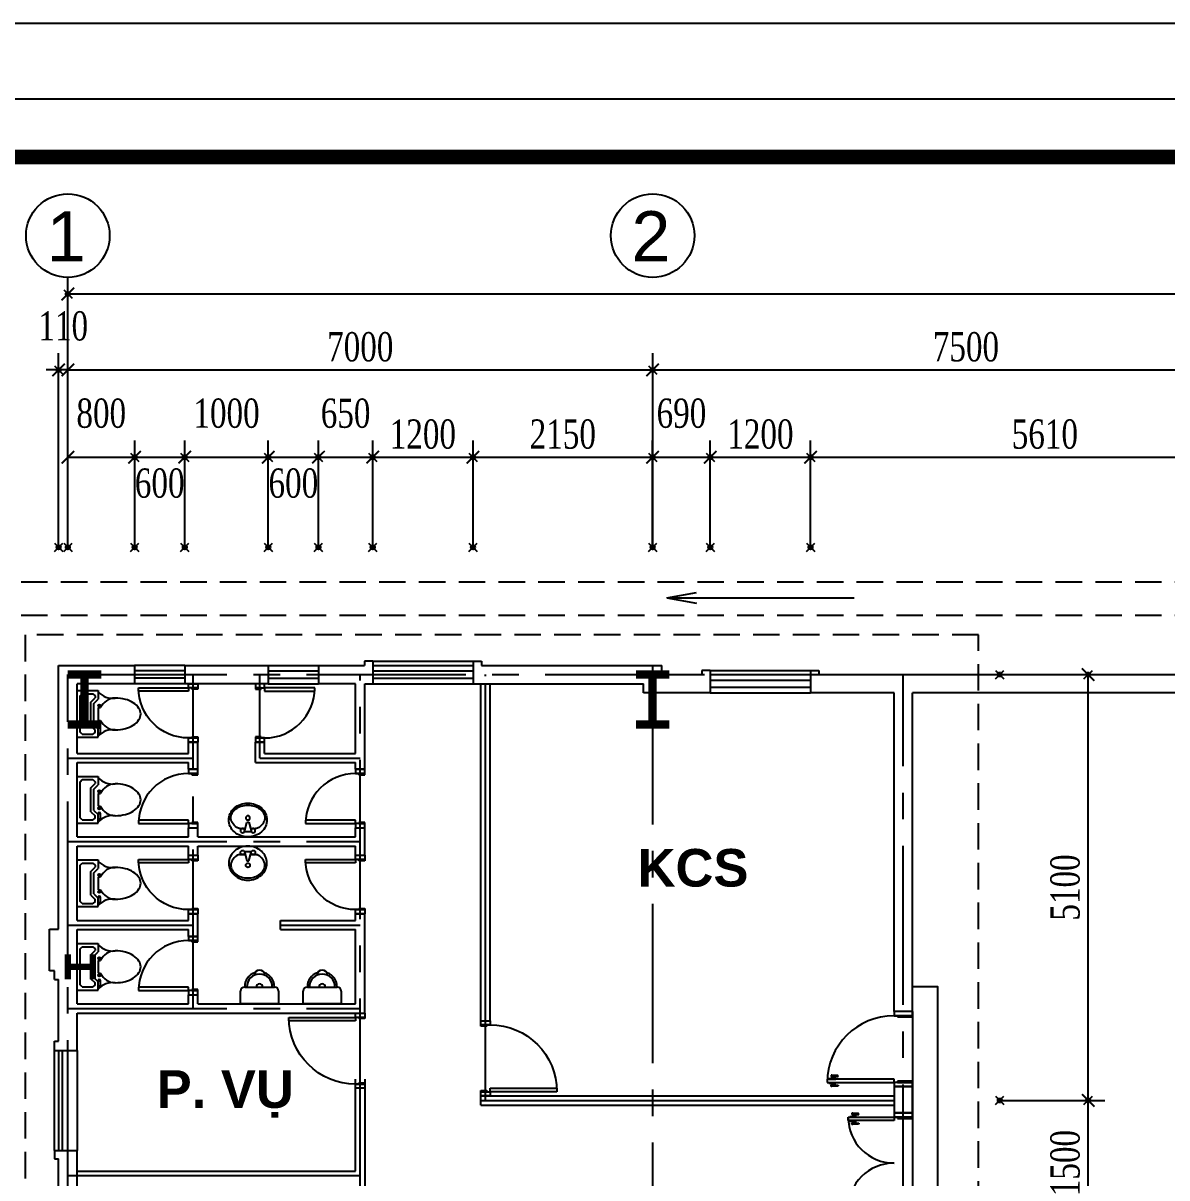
# Model space of a CAD drawing. Extents: x -32628 to 190565, y 82974 to 183560.
# Drawn here: x -19257 to -5567, y 122316 to 136144 of the extents above; entities that cross this region are included whole.
import ezdxf
from ezdxf.enums import TextEntityAlignment as Align

# ---------------------------------------------------------------- set-up
doc = ezdxf.new("R2010")
doc.units = 0
doc.header["$LTSCALE"] = 100
doc.header["$MEASUREMENT"] = 0
doc.header["$PDMODE"] = 35
doc.header["$PDSIZE"] = 50
doc.linetypes.add('CENTER2', pattern=[28.575, 19.05, -3.175, 3.175, -3.175])
doc.linetypes.add('HIDDEN2', pattern=[4.7625, 3.175, -1.5875])
doc.layers.get('0').update_dxf_attribs({"linetype": 'CONTINUOUS'})
for name, color, linetype in [('DWGshare.com_C-TIET_DWGshare.com', 1, 'HIDDEN2'), ('DWGshare.com_CUA_DWGshare.com', 13, 'CONTINUOUS'), ('DWGshare.com_DIM_DWGshare.com', 8, 'CONTINUOUS'), ('DWGshare.com_KHUAT_DWGshare.com', 145, 'HIDDEN2'), ('DWGshare.com_N-THAT_DWGshare.com', 195, 'CONTINUOUS'), ('DWGshare.com_TEXT_DWGshare.com', 2, 'CONTINUOUS'), ('DWGshare.com_THAY_DWGshare.com', 9, 'CONTINUOUS'), ('DWGshare.com_WALLS_BLINE_DWGshare.com', 251, 'CENTER2'), ('DWGshare.com_WALLS_DWGshare.com', 31, 'CONTINUOUS')]:
    doc.layers.add(name, color=color, linetype=linetype)
doc.layers.add('DWGshare.com_DEFPOINTS_DWGshare.com', color=7, linetype='CONTINUOUS', plot=False)
doc.styles.add('1', font='vntimeh.shx', dxfattribs={"width": 0.75})
doc.styles.add('ATT', font='txt')
doc.styles.add('VHARIAL', font='')
doc.styles.add('VHAVANB', font='')
doc.styles.get('VHARIAL').set_extended_font_data('.VnArialH')
doc.styles.get('VHAVANB').set_extended_font_data('.VnArialH', bold=True)
doc.dimstyles.new('D2-100', dxfattribs={"dimtxt": 350, "dimasz": 150, "dimexe": 200, "dimexo": 0, "dimgap": 100, "dimtad": 1, "dimdec": 0, "dimzin": 0, "dimdsep": 46, "dimtxsty": '1', "dimblk1": 'ARCHTICK', "dimblk2": 'ARCHTICK', "dimsah": 1, "dimcen": 0.09, "dimclrd": 256, "dimclre": 256, "dimclrt": 2, "dimadec": 0, "dimazin": 0, "dimtfac": 1, "dimtdec": 0, "dimtmove": 2, "dimatfit": 3, "dimldrblk": 'ARCHTICK', "dimfxl": 1, "dimtolj": 1, "dimtzin": 0, "dimarcsym": 0})

# ---------------------------------------------------------------- blocks, each defined once
blk = doc.blocks.new('08PDRR02')
at = {"color": 0, "linetype": 'ByBlock'}
for p, q in [((1, 0), (0, 0)), ((0, 0), (0, -1)), ((1, -1), (1, 0)), ((0, -1), (1, -1))]:
    blk.add_line(p, q, dxfattribs=at)
blk = doc.blocks.new('08PDNB02')
at = {"color": 0, "linetype": 'ByBlock'}
for p, q in [((0, -1.62), (0, 1.62)), ((0, 1.62), (0.25, 1.62)), ((0.25, -1.62), (0.25, 1.62)), ((0.25, 0.38), (1.25, 0.38)), ((1.25, -0.55), (1.25, 2.75)), ((1.25, 2.75), (1.54, 2.75)), ((1.54, 2.75), (1.69, 2.59)), ((1.69, 2.59), (1.95, -0.13)), ((0.25, -1.62), (0, -1.62)), ((1.25, -0.38), (0.25, -0.38)), ((1.95, -0.55), (1.25, -0.55)), ((1.95, -0.13), (1.95, -0.55))]:
    blk.add_line(p, q, dxfattribs=at)
blk = doc.blocks.new('*U11')
at = {"color": 0, "linetype": 'Continuous'}
for p, q in [((0, 70), (0, 110)), ((0, 55), (0, -110)), ((1100, 70), (1100, 110)), ((1100, 55), (1100, -110))]:
    blk.add_line(p, q, dxfattribs=at)
for centre, start, end in [((0, 110), 0, 90), ((1100, 110), 90, 180)]:
    blk.add_arc(centre, 550, start, end, dxfattribs=at)
at = {"color": 0, "linetype": 'Continuous', "xscale": 25.4, "yscale": 25.4, "zscale": 25.4, "rotation": 180}
for p in [(0, 600), (1060, 600)]:
    blk.add_blockref('08PDNB02', p, dxfattribs=at)
at = {"color": 0, "linetype": 'Continuous', "yscale": 40}
for p, xscale, rotation in [((0, 110), 550, 90), ((1100, 110), -550, 270)]:
    blk.add_blockref('08PDRR02', p, dxfattribs=dict(at, xscale=xscale, rotation=rotation))
at = {"color": 0, "linetype": 'Continuous', "xscale": 25.4, "yscale": -25.4, "zscale": 25.4}
for p in [(40, 600), (1100, 600)]:
    blk.add_blockref('08PDNB02', p, dxfattribs=at)
at = {"color": 0, "linetype": 'Continuous'}
for p, xscale, yscale in [((-50, 110), 50, 220), ((0, 70), 15, 180), ((1085, 70), 15, 180), ((1100, 110), 50, 220)]:
    blk.add_blockref('08PDRR02', p, dxfattribs=dict(at, xscale=xscale, yscale=yscale))
blk = doc.blocks.new('*U5')
at = {"color": 0, "linetype": 'Continuous'}
for p, q in [((0, 70), (0, 110)), ((0, 55), (0, -110)), ((800, 70), (800, 110)), ((800, 55), (800, -110))]:
    blk.add_line(p, q, dxfattribs=at)
blk.add_arc((0, 110), 800, 0, 90, dxfattribs=at)
at = {"color": 0, "linetype": 'Continuous', "xscale": 25.4, "yscale": 25.4, "zscale": 25.4, "rotation": 180}
blk.add_blockref('08PDNB02', (0, 850), dxfattribs=at)
at = {"color": 0, "linetype": 'Continuous', "xscale": 800, "yscale": 40, "rotation": 90}
blk.add_blockref('08PDRR02', (0, 110), dxfattribs=at)
at = {"color": 0, "linetype": 'Continuous', "xscale": 25.4, "yscale": -25.4, "zscale": 25.4}
blk.add_blockref('08PDNB02', (40, 850), dxfattribs=at)
at = {"color": 0, "linetype": 'Continuous'}
for p, xscale, yscale in [((-50, 110), 50, 220), ((0, 70), 15, 180), ((785, 70), 15, 180), ((800, 110), 50, 220)]:
    blk.add_blockref('08PDRR02', p, dxfattribs=dict(at, xscale=xscale, yscale=yscale))
blk = doc.blocks.new('*U266')
at = {"color": 0, "linetype": 'Continuous'}
for p, q in [((0, 15), (0, 55)), ((0, 0), (0, -55)), ((800, 15), (800, 55)), ((800, 0), (800, -55))]:
    blk.add_line(p, q, dxfattribs=at)
blk.add_arc((0, 55), 800, 0, 90, dxfattribs=at)
at = {"color": 0, "linetype": 'Continuous', "xscale": 800, "yscale": 40, "rotation": 90}
blk.add_blockref('08PDRR02', (0, 55), dxfattribs=at)
at = {"color": 0, "linetype": 'Continuous'}
for p, xscale, yscale in [((-50, 55), 50, 110), ((0, 15), 15, 70), ((785, 15), 15, 70), ((800, 55), 50, 110)]:
    blk.add_blockref('08PDRR02', p, dxfattribs=dict(at, xscale=xscale, yscale=yscale))
blk = doc.blocks.new('*U265')
at = {"color": 0, "linetype": 'Continuous'}
for p, q in [((0, 15), (0, 55)), ((0, 0), (0, -55)), ((600, 15), (600, 55)), ((600, 0), (600, -55))]:
    blk.add_line(p, q, dxfattribs=at)
blk.add_arc((0, 55), 600, 0, 90, dxfattribs=at)
at = {"color": 0, "linetype": 'Continuous', "xscale": 600, "yscale": 40, "rotation": 90}
blk.add_blockref('08PDRR02', (0, 55), dxfattribs=at)
at = {"color": 0, "linetype": 'Continuous'}
for p, xscale, yscale in [((-50, 55), 50, 110), ((0, 15), 15, 70), ((585, 15), 15, 70), ((600, 55), 50, 110)]:
    blk.add_blockref('08PDRR02', p, dxfattribs=dict(at, xscale=xscale, yscale=yscale))
blk = doc.blocks.new('15PTOI12')
at = {"color": 0, "linetype": 'ByBlock'}
for p, q in [((0, -11), (0, 11)), ((0, 11), (10, 11)), ((10, 11), (10, 7)), ((1.5, 8.5), (2.5, 9.5)), ((1.5, -8.5), (1.5, 8.5)), ((2.5, 9.5), (7.5, 9.5)), ((6.5, 5.62132), (8.5, 7.62132)), ((6.5, -5.62132), (6.5, 5.62132)), ((7.5, 9.5), (8.5, 8.5)), ((8, 5), (10, 7)), ((8.5, 8.5), (8.5, 7.62132)), ((8, -5), (8, 5)), ((10, 3), (10, -3)), ((10, 3), (11.126136, 3)), ((8, -5), (10, -7)), ((10, -3), (11.126136, -3)), ((2.5, -9.5), (1.5, -8.5)), ((2.5, -9.5), (7.5, -9.5)), ((6.5, -5.62132), (8.5, -7.62132)), ((8.5, -8.5), (7.5, -9.5)), ((8.5, -8.5), (8.5, -7.62132)), ((10, -6.5), (10, -7)), ((10, -11), (10, -7)), ((10, -9), (11, -9)), ((11, -9), (11, -6.5)), ((0, -11), (10, -11))]:
    blk.add_line(p, q, dxfattribs=at)
blk.add_lwpolyline([(18, -7.5, 0.063415), (22.795427, -6.889337, 0.076468), (26.485281, -5.303301, 0.107136), (29.197945, -2.662065, 0.147373), (30, 0, 0.147373), (29.197945, 2.662065, 0.107136), (26.485281, 5.303301, 0.076468), (22.795427, 6.889337, 0.063415), (18, 7.5, 0.063415)], format="xyb", dxfattribs=at)
for centre in [(10.5, 4), (10.5, -4)]:
    blk.add_circle(centre, 0.5, dxfattribs=at)
for centre, radius, start, end in [((16.779412, 16.411765), 8.994964, 221.088993, 277.798917), ((18, 0), 7.5, 90, 156.421822), ((18, 0), 7.5, 203.578178, 270), ((10.5, -6.5), 0.5, 0, 180), ((16.779412, -16.411765), 8.994964, 82.201083, 138.911007)]:
    blk.add_arc(centre, radius, start, end, dxfattribs=at)
at = {"color": 0, "linetype": 'ByBlock', "style": 'ATT'}
for tag, p, flags in [('ITEM', (0, -21), 3), ('ROOM_NUMBER', (0, -30), 1)]:
    blk.add_attdef(tag, p, '', height=6, dxfattribs=dict(at, flags=flags))
blk = doc.blocks.new('15PURN02')
at = {"color": 0, "linetype": 'ByBlock'}
for p, q in [((0, 9), (6, 9)), ((0, -9), (0, 9)), ((8, 7), (8, -7)), ((6, -9), (0, -9))]:
    blk.add_line(p, q, dxfattribs=at)
for centre, radius, start, end in [((6, 7), 2, 0, 90), ((8.25, 0.25), 6.75, 16.6069, 92.1211), ((8.25, 0.25), 5.75, 357.8789, 92.1211), ((8, 0), 1.5, 270, 90), ((13.5, 0), 2.5, 271.0707, 88.9293), ((8.25, -0.25), 6.75, 267.8789, 343.3931), ((8.25, -0.25), 5.75, 267.8789, 2.1211), ((6, -7), 2, 270, 0)]:
    blk.add_arc(centre, radius, start, end, dxfattribs=at)
at = {"color": 0, "linetype": 'ByBlock', "style": 'ATT'}
for tag, p, flags in [('ITEM', (0, -21), 3), ('ROOM_NUMBER', (0, -30), 1)]:
    blk.add_attdef(tag, p, '', height=6, dxfattribs=dict(at, flags=flags))
blk = doc.blocks.new('15PLAV04')
at = {"color": 0, "linetype": 'ByBlock'}
for p, q in [((2.5, -1.5), (2.5, 1.5)), ((7, 0.5), (3, 1.5)), ((4, 1.25), (4, 3.635323)), ((7, -0.5), (7, 0.5)), ((3, -1.5), (7, -0.5)), ((4, -3.628449), (4, -1.25))]:
    blk.add_line(p, q, dxfattribs=at)
blk.add_lwpolyline([(8, 9, 0.109452), (4.986152, 8.332258, 0.102376), (2.343146, 6.363961, 0.093737), (0.622313, 3.491319, 0.088426), (0, 0, 0.088426), (0.622313, -3.491319, 0.093737), (2.343146, -6.363961, 0.102376), (4.986152, -8.332258, 0.109452), (8, -9, 0.109452), (11.013848, -8.332258, 0.102376), (13.656854, -6.363961, 0.093737), (15.377687, -3.491319, 0.088426), (16, 0, 0.088426), (15.377687, 3.491319, 0.093737), (13.656854, 6.363961, 0.102376), (11.013848, 8.332258, 0.109452)], format="xyb", close=True, dxfattribs=at)
for centre in [(3, 2.5), (9, 0), (3, -2.5)]:
    blk.add_circle(centre, 1, dxfattribs=at)
for centre, radius, start, end in [((11.358035, 0.706347), 8.250845, 143.130102, 146.09549), ((9.915843, 1.787992), 6.448105, 118.911201, 143.130102), ((9, 3.446272), 4.553728, 90, 118.911201), ((9, 3.446272), 4.553728, 61.088799, 90), ((8.084157, 1.787992), 6.448105, 36.869898, 61.088799), ((6.641965, 0.706347), 8.250845, 17.257939, 36.869898), ((7, 3.635323), 3, 146.09549, 180), ((4.368267, 0), 10.631733, 0, 17.257939), ((4.368267, 0), 10.631733, 342.742061, 0), ((7, -3.628449), 3, 180, 212.259808), ((9.915843, -1.787992), 6.448105, 212.259808, 241.088799), ((6.641965, -0.706347), 8.250845, 323.130102, 342.742061), ((9, -3.446272), 4.553728, 241.088799, 270), ((9, -3.446272), 4.553728, 270, 298.911201), ((8.084157, -1.787992), 6.448105, 298.911201, 323.130102)]:
    blk.add_arc(centre, radius, start, end, dxfattribs=at)
at = {"color": 0, "linetype": 'ByBlock', "style": 'ATT'}
for tag, p, flags in [('ITEM', (0, -17.5), 3), ('ROOM_NUMBER', (0, -26.5), 1)]:
    blk.add_attdef(tag, p, '', height=6, dxfattribs=dict(at, flags=flags))
blk = doc.blocks.new('_ARCHTICK')
at = {"color": 0, "linetype": 'ByBlock', "const_width": 0.15}
blk.add_lwpolyline([(-0.5, -0.5), (0.5, 0.5)], dxfattribs=at)
blk = doc.blocks.new('*D59')
at = {"linetype": 'ByBlock', "transparency": 16777216}
for p, q in [((113497, 129867), (113497, 132191)), ((120497, 129867), (120497, 132191)), ((113497, 131991), (120497, 131991))]:
    blk.add_line(p, q, dxfattribs=at)
at = {"layer": 'DWGshare.com_DEFPOINTS_DWGshare.com', "color": 0, "linetype": 'ByBlock', "transparency": 16777216}
for p in [(120497, 131991), (113497, 129867), (120497, 129867)]:
    blk.add_point(p, dxfattribs=at)
at = {"linetype": 'ByBlock', "transparency": 16777216, "xscale": 150, "yscale": 150, "zscale": 150, "rotation": 180}
blk.add_blockref('_ARCHTICK', (113497, 131991), dxfattribs=at)
at = {"linetype": 'ByBlock', "transparency": 16777216, "xscale": 150, "yscale": 150, "zscale": 150}
blk.add_blockref('_ARCHTICK', (120497, 131991), dxfattribs=at)
at = {"color": 2, "linetype": 'ByBlock', "transparency": 16777216, "insert": (116997, 132266), "char_height": 350, "attachment_point": 5, "style": '1'}
blk.add_mtext('\\A1;7000', dxfattribs=at)
blk = doc.blocks.new('*D60')
at = {"linetype": 'ByBlock', "transparency": 16777216}
for p, q in [((-4222, 129867), (-4222, 132191)), ((-11722, 131991), (-4222, 131991))]:
    blk.add_line(p, q, dxfattribs=at)
at = {"layer": 'DWGshare.com_DEFPOINTS_DWGshare.com', "color": 0, "linetype": 'ByBlock', "transparency": 16777216}
for p in [(-4222, 131991), (-11722, 129867), (-4222, 129867)]:
    blk.add_point(p, dxfattribs=at)
at = {"linetype": 'ByBlock', "transparency": 16777216, "xscale": 150, "yscale": 150, "zscale": 150, "rotation": 180}
blk.add_blockref('_ARCHTICK', (-11722, 131991), dxfattribs=at)
at = {"linetype": 'ByBlock', "transparency": 16777216, "xscale": 150, "yscale": 150, "zscale": 150}
blk.add_blockref('_ARCHTICK', (-4222, 131991), dxfattribs=at)
at = {"color": 2, "linetype": 'ByBlock', "transparency": 16777216, "insert": (-7972, 132266), "char_height": 350, "attachment_point": 5, "style": '1'}
blk.add_mtext('\\A1;7500', dxfattribs=at)
blk = doc.blocks.new('*D65')
at = {"linetype": 'ByBlock', "transparency": 16777216}
for p, q in [((113497, 129867), (113497, 133100)), ((157497, 129867), (157497, 133100)), ((157497, 132900), (113497, 132900))]:
    blk.add_line(p, q, dxfattribs=at)
at = {"layer": 'DWGshare.com_DEFPOINTS_DWGshare.com', "color": 0, "linetype": 'ByBlock', "transparency": 16777216}
for p in [(113497, 132900), (113497, 129867), (157497, 129867)]:
    blk.add_point(p, dxfattribs=at)
at = {"linetype": 'ByBlock', "transparency": 16777216, "xscale": 150, "yscale": 150, "zscale": 150, "rotation": 180}
blk.add_blockref('_ARCHTICK', (113497, 132900), dxfattribs=at)
at = {"linetype": 'ByBlock', "transparency": 16777216, "xscale": 150, "yscale": 150, "zscale": 150}
blk.add_blockref('_ARCHTICK', (157497, 132900), dxfattribs=at)
at = {"color": 2, "linetype": 'ByBlock', "transparency": 16777216, "insert": (133406, 133175), "char_height": 350, "attachment_point": 5, "style": '1'}
blk.add_mtext('\\A1;44000', dxfattribs=at)
blk = doc.blocks.new('*D98')
at = {"linetype": 'ByBlock', "transparency": 16777216}
for p, q in [((-7567, 123244), (-6309, 123244)), ((-6509, 121744), (-6509, 123244))]:
    blk.add_line(p, q, dxfattribs=at)
at = {"layer": 'DWGshare.com_DEFPOINTS_DWGshare.com', "color": 0, "linetype": 'ByBlock', "transparency": 16777216}
for p in [(-7567, 123244), (-6509, 123244), (-7567, 121744)]:
    blk.add_point(p, dxfattribs=at)
at = {"linetype": 'ByBlock', "transparency": 16777216, "xscale": 150, "yscale": 150, "zscale": 150}
for p, rotation in [((-6509, 123244), 90), ((-6509, 121744), 270)]:
    blk.add_blockref('_ARCHTICK', p, dxfattribs=dict(at, rotation=rotation))
at = {"color": 2, "linetype": 'ByBlock', "transparency": 16777216, "insert": (-6784, 122494), "char_height": 350, "attachment_point": 5, "rotation": 90, "style": '1'}
blk.add_mtext('\\A1;1500', dxfattribs=at)
blk = doc.blocks.new('*D99')
at = {"linetype": 'ByBlock', "transparency": 16777216}
for p, q in [((-7567, 128344), (-6309, 128344)), ((-6509, 123244), (-6509, 128344))]:
    blk.add_line(p, q, dxfattribs=at)
at = {"layer": 'DWGshare.com_DEFPOINTS_DWGshare.com', "color": 0, "linetype": 'ByBlock', "transparency": 16777216}
for p in [(-7567, 128344), (-6509, 128344), (-7567, 123244)]:
    blk.add_point(p, dxfattribs=at)
at = {"linetype": 'ByBlock', "transparency": 16777216, "xscale": 150, "yscale": 150, "zscale": 150}
for p, rotation in [((-6509, 128344), 90), ((-6509, 123244), 270)]:
    blk.add_blockref('_ARCHTICK', p, dxfattribs=dict(at, rotation=rotation))
at = {"color": 2, "linetype": 'ByBlock', "transparency": 16777216, "insert": (-6784, 125794), "char_height": 350, "attachment_point": 5, "rotation": 90, "style": '1'}
blk.add_mtext('\\A1;5100', dxfattribs=at)
blk = doc.blocks.new('*D142')
at = {"linetype": 'ByBlock', "transparency": 16777216}
for p, q in [((113387, 129867), (113387, 132191)), ((113497, 129867), (113497, 132191)), ((113387, 131991), (113237, 131991)), ((113497, 131991), (113387, 131991)), ((113497, 131991), (113387, 131991)), ((113497, 131991), (113647, 131991))]:
    blk.add_line(p, q, dxfattribs=at)
at = {"layer": 'DWGshare.com_DEFPOINTS_DWGshare.com', "color": 0, "linetype": 'ByBlock', "transparency": 16777216}
for p in [(113387, 131991), (113387, 129867), (113497, 129867)]:
    blk.add_point(p, dxfattribs=at)
at = {"linetype": 'ByBlock', "transparency": 16777216, "xscale": 150, "yscale": 150, "zscale": 150}
blk.add_blockref('_ARCHTICK', (113387, 131991), dxfattribs=at)
at = {"linetype": 'ByBlock', "transparency": 16777216, "xscale": 150, "yscale": 150, "zscale": 150, "rotation": 180}
blk.add_blockref('_ARCHTICK', (113497, 131991), dxfattribs=at)
at = {"color": 2, "linetype": 'ByBlock', "transparency": 16777216, "insert": (113442, 132516), "char_height": 350, "attachment_point": 5, "style": '1'}
blk.add_mtext('\\A1;110', dxfattribs=at)
blk = doc.blocks.new('*D162')
at = {"linetype": 'ByBlock', "transparency": 16777216}
for p, q in [((113497, 129867), (113497, 131146)), ((114297, 129867), (114297, 131146)), ((113497, 130946), (114297, 130946))]:
    blk.add_line(p, q, dxfattribs=at)
at = {"layer": 'DWGshare.com_DEFPOINTS_DWGshare.com', "color": 0, "linetype": 'ByBlock', "transparency": 16777216}
for p in [(114297, 130946), (113497, 129867), (114297, 129867)]:
    blk.add_point(p, dxfattribs=at)
at = {"linetype": 'ByBlock', "transparency": 16777216, "xscale": 150, "yscale": 150, "zscale": 150, "rotation": 180}
blk.add_blockref('_ARCHTICK', (113497, 130946), dxfattribs=at)
at = {"linetype": 'ByBlock', "transparency": 16777216, "xscale": 150, "yscale": 150, "zscale": 150}
blk.add_blockref('_ARCHTICK', (114297, 130946), dxfattribs=at)
at = {"color": 2, "linetype": 'ByBlock', "transparency": 16777216, "insert": (113897, 131471), "char_height": 350, "attachment_point": 5, "style": '1'}
blk.add_mtext('\\A1;800', dxfattribs=at)
blk = doc.blocks.new('*D163')
at = {"linetype": 'ByBlock', "transparency": 16777216}
for p, q in [((-17322, 129867), (-17322, 131146)), ((-17922, 130946), (-17322, 130946))]:
    blk.add_line(p, q, dxfattribs=at)
at = {"layer": 'DWGshare.com_DEFPOINTS_DWGshare.com', "color": 0, "linetype": 'ByBlock', "transparency": 16777216}
for p in [(-17322, 130946), (-17922, 129867), (-17322, 129867)]:
    blk.add_point(p, dxfattribs=at)
at = {"linetype": 'ByBlock', "transparency": 16777216, "xscale": 150, "yscale": 150, "zscale": 150, "rotation": 180}
blk.add_blockref('_ARCHTICK', (-17922, 130946), dxfattribs=at)
at = {"linetype": 'ByBlock', "transparency": 16777216, "xscale": 150, "yscale": 150, "zscale": 150}
blk.add_blockref('_ARCHTICK', (-17322, 130946), dxfattribs=at)
at = {"color": 2, "linetype": 'ByBlock', "transparency": 16777216, "insert": (-17622, 130634), "char_height": 350, "attachment_point": 5, "style": '1'}
blk.add_mtext('\\A1;600', dxfattribs=at)
blk = doc.blocks.new('*D164')
at = {"linetype": 'ByBlock', "transparency": 16777216}
for p, q in [((-16322, 129867), (-16322, 131146)), ((-17322, 130946), (-16322, 130946))]:
    blk.add_line(p, q, dxfattribs=at)
at = {"layer": 'DWGshare.com_DEFPOINTS_DWGshare.com', "color": 0, "linetype": 'ByBlock', "transparency": 16777216}
for p in [(-16322, 130946), (-17322, 129867), (-16322, 129867)]:
    blk.add_point(p, dxfattribs=at)
at = {"linetype": 'ByBlock', "transparency": 16777216, "xscale": 150, "yscale": 150, "zscale": 150, "rotation": 180}
blk.add_blockref('_ARCHTICK', (-17322, 130946), dxfattribs=at)
at = {"linetype": 'ByBlock', "transparency": 16777216, "xscale": 150, "yscale": 150, "zscale": 150}
blk.add_blockref('_ARCHTICK', (-16322, 130946), dxfattribs=at)
at = {"color": 2, "linetype": 'ByBlock', "transparency": 16777216, "insert": (-16822, 131471), "char_height": 350, "attachment_point": 5, "style": '1'}
blk.add_mtext('\\A1;1000', dxfattribs=at)
blk = doc.blocks.new('*D165')
at = {"linetype": 'ByBlock', "transparency": 16777216}
for p, q in [((-15722, 129867), (-15722, 131146)), ((-16322, 130946), (-15722, 130946))]:
    blk.add_line(p, q, dxfattribs=at)
at = {"layer": 'DWGshare.com_DEFPOINTS_DWGshare.com', "color": 0, "linetype": 'ByBlock', "transparency": 16777216}
for p in [(-15722, 130946), (-16322, 129867), (-15722, 129867)]:
    blk.add_point(p, dxfattribs=at)
at = {"linetype": 'ByBlock', "transparency": 16777216, "xscale": 150, "yscale": 150, "zscale": 150, "rotation": 180}
blk.add_blockref('_ARCHTICK', (-16322, 130946), dxfattribs=at)
at = {"linetype": 'ByBlock', "transparency": 16777216, "xscale": 150, "yscale": 150, "zscale": 150}
blk.add_blockref('_ARCHTICK', (-15722, 130946), dxfattribs=at)
at = {"color": 2, "linetype": 'ByBlock', "transparency": 16777216, "insert": (-16022, 130634), "char_height": 350, "attachment_point": 5, "style": '1'}
blk.add_mtext('\\A1;600', dxfattribs=at)
blk = doc.blocks.new('*D166')
at = {"linetype": 'ByBlock', "transparency": 16777216}
for p, q in [((-15072, 129867), (-15072, 131146)), ((-15722, 130946), (-15072, 130946))]:
    blk.add_line(p, q, dxfattribs=at)
at = {"layer": 'DWGshare.com_DEFPOINTS_DWGshare.com', "color": 0, "linetype": 'ByBlock', "transparency": 16777216}
for p in [(-15072, 130946), (-15722, 129867), (-15072, 129867)]:
    blk.add_point(p, dxfattribs=at)
at = {"linetype": 'ByBlock', "transparency": 16777216, "xscale": 150, "yscale": 150, "zscale": 150, "rotation": 180}
blk.add_blockref('_ARCHTICK', (-15722, 130946), dxfattribs=at)
at = {"linetype": 'ByBlock', "transparency": 16777216, "xscale": 150, "yscale": 150, "zscale": 150}
blk.add_blockref('_ARCHTICK', (-15072, 130946), dxfattribs=at)
at = {"color": 2, "linetype": 'ByBlock', "transparency": 16777216, "insert": (-15397, 131471), "char_height": 350, "attachment_point": 5, "style": '1'}
blk.add_mtext('\\A1;650', dxfattribs=at)
blk = doc.blocks.new('*D167')
at = {"linetype": 'ByBlock', "transparency": 16777216}
for p, q in [((-13872, 129867), (-13872, 131146)), ((-15072, 130946), (-13872, 130946))]:
    blk.add_line(p, q, dxfattribs=at)
at = {"layer": 'DWGshare.com_DEFPOINTS_DWGshare.com', "color": 0, "linetype": 'ByBlock', "transparency": 16777216}
for p in [(-13872, 130946), (-15072, 129867), (-13872, 129867)]:
    blk.add_point(p, dxfattribs=at)
at = {"linetype": 'ByBlock', "transparency": 16777216, "xscale": 150, "yscale": 150, "zscale": 150, "rotation": 180}
blk.add_blockref('_ARCHTICK', (-15072, 130946), dxfattribs=at)
at = {"linetype": 'ByBlock', "transparency": 16777216, "xscale": 150, "yscale": 150, "zscale": 150}
blk.add_blockref('_ARCHTICK', (-13872, 130946), dxfattribs=at)
at = {"color": 2, "linetype": 'ByBlock', "transparency": 16777216, "insert": (-14472, 131221), "char_height": 350, "attachment_point": 5, "style": '1'}
blk.add_mtext('\\A1;1200', dxfattribs=at)
blk = doc.blocks.new('*D168')
at = {"linetype": 'ByBlock', "transparency": 16777216}
for p, q in [((-11722, 129867), (-11722, 131146)), ((-13872, 130946), (-11722, 130946))]:
    blk.add_line(p, q, dxfattribs=at)
at = {"layer": 'DWGshare.com_DEFPOINTS_DWGshare.com', "color": 0, "linetype": 'ByBlock', "transparency": 16777216}
for p in [(-11722, 130946), (-13872, 129867), (-11722, 129867)]:
    blk.add_point(p, dxfattribs=at)
at = {"linetype": 'ByBlock', "transparency": 16777216, "xscale": 150, "yscale": 150, "zscale": 150, "rotation": 180}
blk.add_blockref('_ARCHTICK', (-13872, 130946), dxfattribs=at)
at = {"linetype": 'ByBlock', "transparency": 16777216, "xscale": 150, "yscale": 150, "zscale": 150}
blk.add_blockref('_ARCHTICK', (-11722, 130946), dxfattribs=at)
at = {"color": 2, "linetype": 'ByBlock', "transparency": 16777216, "insert": (-12797, 131221), "char_height": 350, "attachment_point": 5, "style": '1'}
blk.add_mtext('\\A1;2150', dxfattribs=at)
blk = doc.blocks.new('*D169')
at = {"linetype": 'ByBlock', "transparency": 16777216}
for p, q in [((-11032, 129867), (-11032, 131146)), ((-11722, 130946), (-11032, 130946))]:
    blk.add_line(p, q, dxfattribs=at)
at = {"layer": 'DWGshare.com_DEFPOINTS_DWGshare.com', "color": 0, "linetype": 'ByBlock', "transparency": 16777216}
for p in [(-11032, 130946), (-11722, 129867), (-11032, 129867)]:
    blk.add_point(p, dxfattribs=at)
at = {"linetype": 'ByBlock', "transparency": 16777216, "xscale": 150, "yscale": 150, "zscale": 150, "rotation": 180}
blk.add_blockref('_ARCHTICK', (-11722, 130946), dxfattribs=at)
at = {"linetype": 'ByBlock', "transparency": 16777216, "xscale": 150, "yscale": 150, "zscale": 150}
blk.add_blockref('_ARCHTICK', (-11032, 130946), dxfattribs=at)
at = {"color": 2, "linetype": 'ByBlock', "transparency": 16777216, "insert": (-11377, 131471), "char_height": 350, "attachment_point": 5, "style": '1'}
blk.add_mtext('\\A1;690', dxfattribs=at)
blk = doc.blocks.new('*D170')
at = {"linetype": 'ByBlock', "transparency": 16777216}
for p, q in [((-9832, 129867), (-9832, 131146)), ((-11032, 130946), (-9832, 130946))]:
    blk.add_line(p, q, dxfattribs=at)
at = {"layer": 'DWGshare.com_DEFPOINTS_DWGshare.com', "color": 0, "linetype": 'ByBlock', "transparency": 16777216}
for p in [(-9832, 130946), (-11032, 129867), (-9832, 129867)]:
    blk.add_point(p, dxfattribs=at)
at = {"linetype": 'ByBlock', "transparency": 16777216, "xscale": 150, "yscale": 150, "zscale": 150, "rotation": 180}
blk.add_blockref('_ARCHTICK', (-11032, 130946), dxfattribs=at)
at = {"linetype": 'ByBlock', "transparency": 16777216, "xscale": 150, "yscale": 150, "zscale": 150}
blk.add_blockref('_ARCHTICK', (-9832, 130946), dxfattribs=at)
at = {"color": 2, "linetype": 'ByBlock', "transparency": 16777216, "insert": (-10432, 131221), "char_height": 350, "attachment_point": 5, "style": '1'}
blk.add_mtext('\\A1;1200', dxfattribs=at)
blk = doc.blocks.new('*D174')
at = {"linetype": 'ByBlock', "transparency": 16777216}
for p, q in [((-4222, 129867), (-4222, 131146)), ((-9832, 130946), (-4222, 130946))]:
    blk.add_line(p, q, dxfattribs=at)
at = {"layer": 'DWGshare.com_DEFPOINTS_DWGshare.com', "color": 0, "linetype": 'ByBlock', "transparency": 16777216}
for p in [(-4222, 130946), (-9832, 129867), (-4222, 129867)]:
    blk.add_point(p, dxfattribs=at)
at = {"linetype": 'ByBlock', "transparency": 16777216, "xscale": 150, "yscale": 150, "zscale": 150, "rotation": 180}
blk.add_blockref('_ARCHTICK', (-9832, 130946), dxfattribs=at)
at = {"linetype": 'ByBlock', "transparency": 16777216, "xscale": 150, "yscale": 150, "zscale": 150}
blk.add_blockref('_ARCHTICK', (-4222, 130946), dxfattribs=at)
at = {"color": 2, "linetype": 'ByBlock', "transparency": 16777216, "insert": (-7027, 131221), "char_height": 350, "attachment_point": 5, "style": '1'}
blk.add_mtext('\\A1;5610', dxfattribs=at)

msp = doc.modelspace()

# ---------------------------------------------------------------- linework, layer by layer
at = {"layer": 'DWGshare.com_C-TIET_DWGshare.com'}
msp.add_lwpolyline([(-7820.3, 128819.2), (-19232.2, 128819.2), (-19232.2, 106721.1), (-7820.3, 106721.1)], close=True, dxfattribs=at)
at = {"layer": 'DWGshare.com_CUA_DWGshare.com'}
for p, q in [((-17321.8, 128453.9), (-17921.8, 128453.9)), ((-17321.8, 128387), (-17921.8, 128387)), ((-16321.8, 128453.9), (-15721.8, 128453.9)), ((-16321.8, 128387), (-15721.8, 128387)), ((-15071.8, 128453.9), (-13871.8, 128453.9)), ((-15071.8, 128387), (-13871.8, 128387)), ((-11031.5, 128343.9), (-9831.5, 128343.9)), ((-17321.8, 128300.7), (-17921.8, 128300.7)), ((-17321.8, 128233.9), (-17921.8, 128233.9)), ((-16321.8, 128300.7), (-15721.8, 128300.7)), ((-16321.8, 128233.9), (-15721.8, 128233.9)), ((-15071.8, 128300.7), (-13871.8, 128300.7)), ((-15071.8, 128233.9), (-13871.8, 128233.9)), ((-13776.8, 124198.9), (-13776.8, 128233.9)), ((-13721.8, 124198.9), (-13721.8, 128233.9)), ((-13666.8, 124198.9), (-13666.8, 128233.9)), ((-11031.5, 128277), (-9831.5, 128277)), ((-11031.5, 128190.7), (-9831.5, 128190.7)), ((-11031.5, 128123.9), (-9831.5, 128123.9)), ((-18831.8, 123843.9), (-18831.8, 122643.9)), ((-18788.7, 123843.9), (-18788.7, 122643.9)), ((-18611.8, 123843.9), (-18611.8, 122643.9)), ((-15276.8, 122398.9), (-15276.8, 123498.9)), ((-15221.8, 120193.9), (-15221.8, 123498.9)), ((-15166.8, 123498.9), (-15166.8, 120193.9)), ((-13776.8, 123298.9), (-8831.8, 123298.9)), ((-13776.8, 123188.9), (-13776.8, 123298.9)), ((-13776.8, 123243.9), (-8831.8, 123243.9)), ((-13776.8, 123188.9), (-8831.8, 123188.9)), ((-18611.8, 122398.9), (-15276.8, 122398.9)), ((-18611.8, 122343.9), (-15221.8, 122343.9))]:
    msp.add_line(p, q, dxfattribs=at)
at = {"layer": 'DWGshare.com_DEFPOINTS_DWGshare.com'}
msp.add_lwpolyline([(40035.4, 82973.9), (-32628.4, 82973.9), (-32628.4, 136144.2), (40035.4, 136144.2)], close=True, dxfattribs=at)
at = {"layer": 'DWGshare.com_DIM_DWGshare.com'}
for q in [(-11195.3, 129326.4), (-9310.8, 129263.1), (-11195.3, 129199.7)]:
    msp.add_line((-11553.8, 129263.1), q, dxfattribs=at)
at = {"layer": 'DWGshare.com_KHUAT_DWGshare.com'}
for p, q in [((-19281.8, 129453.9), (2928.2, 129453.9)), ((-19281.8, 129053.9), (2928.2, 129053.9))]:
    msp.add_line(p, q, dxfattribs=at)
at = {"layer": 'DWGshare.com_TEXT_DWGshare.com'}
for centre in [(-18721.8, 133599.8), (-11721.8, 133599.8)]:
    msp.add_circle(centre, 500, dxfattribs=at)
at = {"layer": 'DWGshare.com_THAY_DWGshare.com'}
for p, q in [((-15071.8, 128503.9), (-13871.8, 128503.9)), ((-11031.5, 128393.9), (-9831.5, 128393.9)), ((-8611.8, 124308.9), (-8611.8, 121893.9)), ((-18881.8, 122643.9), (-18881.8, 123843.9))]:
    msp.add_line(p, q, dxfattribs=at)
msp.add_lwpolyline([(39129.5, 83879.8), (-31722.5, 83879.8), (-31722.5, 135238.3), (39129.5, 135238.3)], close=True, dxfattribs=at)
at = {"layer": 'DWGshare.com_THAY_DWGshare.com', "const_width": 173.7}
msp.add_lwpolyline([(-31024.5, 84577.8), (-31024.5, 134540.3), (38431.4, 134540.3), (38431.4, 84577.8)], close=True, dxfattribs=at)
at = {"layer": 'DWGshare.com_THAY_DWGshare.com'}
msp.add_lwpolyline([(-8611.8, 124608.9), (-8311.8, 124608.9), (-8311.8, 121593.9), (-8611.8, 121593.9)], dxfattribs=at)
at = {"layer": 'DWGshare.com_WALLS_BLINE_DWGshare.com'}
for p, q in [((-18721.8, 128343.9), (25278.2, 128343.9)), ((-18721.8, 96343.9), (-18721.8, 128343.9)), ((-17221.8, 124343.9), (-17221.8, 128343.9)), ((-16421.8, 127343.9), (-16421.8, 128343.9)), ((-15221.8, 116843.9), (-15221.8, 128343.9)), ((-13721.8, 123243.9), (-13721.8, 128343.9)), ((-11721.8, 128453.9), (-11721.8, 96233.9)), ((-8721.8, 107243.9), (-8721.8, 128343.9)), ((-18721.8, 127343.9), (-17221.8, 127343.9)), ((-16421.8, 127343.9), (-15221.8, 127343.9)), ((-18721.8, 126343.9), (-15221.8, 126343.9)), ((-18721.8, 125343.9), (-17221.8, 125343.9)), ((-16176.8, 125343.9), (-15221.8, 125343.9)), ((-18721.8, 124343.9), (-15221.8, 124343.9)), ((-13721.8, 123243.9), (-8721.8, 123243.9)), ((-18721.8, 122343.9), (-15221.8, 122343.9))]:
    msp.add_line(p, q, dxfattribs=at)
at = {"layer": 'DWGshare.com_WALLS_DWGshare.com'}
for p, q in [((-15071.8, 128503.9), (-15171.8, 128503.9)), ((-15171.8, 128503.9), (-15171.8, 128453.9)), ((-15071.8, 128503.9), (-15071.8, 128233.9)), ((-13871.8, 128503.9), (-13871.8, 128233.9)), ((-13871.8, 128503.9), (-13771.8, 128503.9)), ((-13771.8, 128503.9), (-13771.8, 128453.9)), ((-18831.8, 128453.9), (-17921.8, 128453.9)), ((-18831.8, 125293.9), (-18831.8, 128453.9)), ((-17921.8, 128453.9), (-17921.8, 128233.9)), ((-17321.8, 128453.9), (-17321.8, 128233.9)), ((-17321.8, 128453.9), (-16321.8, 128453.9)), ((-16321.8, 128453.9), (-16321.8, 128233.9)), ((-15721.8, 128453.9), (-15721.8, 128233.9)), ((-15721.8, 128453.9), (-15171.8, 128453.9)), ((-13771.8, 128453.9), (-11611.8, 128453.9)), ((-11611.8, 128343.9), (-11611.8, 128453.9)), ((-11611.8, 128343.9), (-11131.5, 128343.9)), ((-11131.5, 128393.9), (-11131.5, 128343.9)), ((-11031.5, 128393.9), (-11131.5, 128393.9)), ((-11031.5, 128393.9), (-11031.5, 128123.9)), ((-9831.5, 128393.9), (-9831.5, 128123.9)), ((-9831.5, 128393.9), (-9731.5, 128393.9)), ((-9731.5, 128393.9), (-9731.5, 128343.9)), ((-9731.5, 128343.9), (-2821.8, 128343.9)), ((-18611.8, 127398.9), (-18611.8, 128233.9)), ((-17921.8, 128233.9), (-18611.8, 128233.9)), ((-16321.8, 128233.9), (-17321.8, 128233.9)), ((-15276.8, 128233.9), (-15721.8, 128233.9)), ((-15276.8, 127398.9), (-15276.8, 128233.9)), ((-15166.8, 128233.9), (-15071.8, 128233.9)), ((-15166.8, 127208.9), (-15166.8, 128233.9)), ((-13871.8, 128233.9), (-11831.8, 128233.9)), ((-11831.8, 128123.9), (-11831.8, 128233.9)), ((-11031.5, 128123.9), (-11831.8, 128123.9)), ((-8831.8, 128123.9), (-9831.5, 128123.9)), ((-8831.8, 124308.9), (-8831.8, 128123.9)), ((-8611.8, 124308.9), (-8611.8, 128123.9)), ((-2821.8, 128123.9), (-8611.8, 128123.9)), ((-17276.8, 127533.9), (-17166.8, 127533.9)), ((-17276.8, 127398.9), (-17276.8, 127533.9)), ((-17166.8, 127208.9), (-17166.8, 127533.9)), ((-16366.8, 127533.9), (-16476.8, 127533.9)), ((-16476.8, 127288.9), (-16476.8, 127533.9)), ((-16366.8, 127398.9), (-16366.8, 127533.9)), ((-18611.8, 127398.9), (-17276.8, 127398.9)), ((-16366.8, 127398.9), (-15276.8, 127398.9)), ((-18611.8, 126398.9), (-18611.8, 127288.9)), ((-18611.8, 127288.9), (-17276.8, 127288.9)), ((-17276.8, 127208.9), (-17276.8, 127288.9)), ((-16476.8, 127288.9), (-15276.8, 127288.9)), ((-15276.8, 127208.9), (-15276.8, 127288.9)), ((-17276.8, 127208.9), (-17166.8, 127208.9)), ((-15276.8, 127208.9), (-15166.8, 127208.9)), ((-18611.8, 126398.9), (-17276.8, 126398.9)), ((-17276.8, 126508.9), (-17166.8, 126508.9)), ((-17276.8, 126398.9), (-17276.8, 126508.9)), ((-17166.8, 126398.9), (-17166.8, 126508.9)), ((-17166.8, 126398.9), (-15276.8, 126398.9)), ((-15276.8, 126508.9), (-15166.8, 126508.9)), ((-15276.8, 126398.9), (-15276.8, 126508.9)), ((-15166.8, 126178.9), (-15166.8, 126508.9)), ((-18611.8, 125398.9), (-18611.8, 126288.9)), ((-18611.8, 126288.9), (-17276.8, 126288.9)), ((-17276.8, 126178.9), (-17276.8, 126288.9)), ((-17166.8, 126178.9), (-17166.8, 126288.9)), ((-17166.8, 126288.9), (-15276.8, 126288.9)), ((-15276.8, 126178.9), (-15276.8, 126288.9)), ((-17276.8, 126178.9), (-17166.8, 126178.9)), ((-15276.8, 126178.9), (-15166.8, 126178.9)), ((-17276.8, 125478.9), (-17166.8, 125478.9)), ((-17276.8, 125398.9), (-17276.8, 125478.9)), ((-17166.8, 125208.9), (-17166.8, 125478.9)), ((-15276.8, 125478.9), (-15166.8, 125478.9)), ((-15276.8, 125398.9), (-15276.8, 125478.9)), ((-15166.8, 124288.9), (-15166.8, 125478.9)), ((-18941.8, 125293.9), (-18831.8, 125293.9)), ((-18941.8, 124793.9), (-18941.8, 125293.9)), ((-18611.8, 125398.9), (-17276.8, 125398.9)), ((-18611.8, 124398.9), (-18611.8, 125288.9)), ((-18611.8, 125288.9), (-17276.8, 125288.9)), ((-17276.8, 125208.9), (-17276.8, 125288.9)), ((-16176.8, 125288.9), (-16176.8, 125398.9)), ((-16176.8, 125398.9), (-15276.8, 125398.9)), ((-16176.8, 125288.9), (-15276.8, 125288.9)), ((-15276.8, 124398.9), (-15276.8, 125288.9)), ((-17276.8, 125208.9), (-17166.8, 125208.9)), ((-18881.8, 124793.9), (-18941.8, 124793.9)), ((-18881.8, 124693.9), (-18881.8, 124793.9)), ((-18881.8, 124693.9), (-18831.8, 124693.9)), ((-18831.8, 123953.9), (-18831.8, 124693.9)), ((-17276.8, 124508.9), (-17166.8, 124508.9)), ((-17276.8, 124398.9), (-17276.8, 124508.9)), ((-17166.8, 124398.9), (-17166.8, 124508.9)), ((-18611.8, 124398.9), (-17276.8, 124398.9)), ((-17166.8, 124398.9), (-15276.8, 124398.9)), ((-18611.8, 124288.9), (-15166.8, 124288.9)), ((-18611.8, 123843.9), (-18611.8, 124288.9)), ((-8611.8, 124308.9), (-8831.8, 124308.9)), ((-18881.8, 123953.9), (-18831.8, 123953.9)), ((-18881.8, 123843.9), (-18881.8, 123953.9)), ((-18881.8, 123843.9), (-18611.8, 123843.9)), ((-8611.8, 123408.9), (-8831.8, 123408.9)), ((-8831.8, 123408.9), (-8831.8, 123093.9)), ((-8611.8, 123093.9), (-8611.8, 123408.9)), ((-8831.8, 123093.9), (-8611.8, 123093.9)), ((-18881.8, 122643.9), (-18611.8, 122643.9)), ((-18881.8, 122643.9), (-18881.8, 122543.9)), ((-18881.8, 122543.9), (-18831.8, 122543.9)), ((-18831.8, 122143.9), (-18831.8, 122543.9)), ((-18611.8, 122043.9), (-18611.8, 122643.9))]:
    msp.add_line(p, q, dxfattribs=at)
for points, const_width in [([(-18321.8, 128343.9), (-18721.8, 128343.9)], 100), ([(-18521.8, 128343.9), (-18521.8, 127743.9)], 100), ([(-11521.8, 128343.9), (-11921.8, 128343.9)], 100), ([(-11721.8, 128343.9), (-11721.8, 127743.9)], 100), ([(-18321.8, 127743.9), (-18721.8, 127743.9)], 100), ([(-11521.8, 127743.9), (-11921.8, 127743.9)], 100), ([(-18721.8, 124993.9), (-18721.8, 124693.9)], 75), ([(-18421.8, 124993.9), (-18421.8, 124693.9)], 75), ([(-18721.8, 124843.9), (-18421.8, 124843.9)], 75)]:
    msp.add_lwpolyline(points, dxfattribs=dict(at, const_width=const_width))

# ---------------------------------------------------------------- block references
at = {"layer": 'DWGshare.com_CUA_DWGshare.com', "xscale": -1}
for name, p, rotation in [('*U265', (-17221.8, 128183.9), 90), ('*U265', (-17221.8, 126128.9), 90), ('*U265', (-15221.8, 126128.9), 90), ('*U266', (-15221.8, 124238.9), 90), ('*U266', (-13721.8, 123348.9), 270)]:
    msp.add_blockref(name, p, dxfattribs=dict(at, rotation=rotation))
at = {"layer": 'DWGshare.com_CUA_DWGshare.com'}
for name, p, rotation in [('*U265', (-16421.8, 128183.9), 270), ('*U265', (-17221.8, 126558.9), 90), ('*U265', (-15221.8, 126558.9), 90), ('*U265', (-17221.8, 124558.9), 90), ('*U5', (-8721.8, 123458.9), 90), ('*U11', (-8721.8, 121943.9), 90)]:
    msp.add_blockref(name, p, dxfattribs=dict(at, rotation=rotation))
at = {"layer": 'DWGshare.com_N-THAT_DWGshare.com', "xscale": 25.4, "yscale": 25.4, "zscale": 25.4}
for p in [(-18611.8, 127871.4), (-18611.8, 126843.9), (-18611.8, 125843.9), (-18611.8, 124843.9)]:
    msp.add_blockref('15PTOI12', p, dxfattribs=at)
at = {"layer": 'DWGshare.com_N-THAT_DWGshare.com', "yscale": 25.4, "zscale": 25.4}
for name, p, xscale, rotation in [('15PLAV04', (-16566.8, 126398.9), -25.4, 270), ('15PLAV04', (-16566.8, 126288.9), 25.4, 270), ('15PURN02', (-16426.8, 124398.9), 25.4, 90), ('15PURN02', (-15676.8, 124398.9), 25.4, 90)]:
    msp.add_blockref(name, p, dxfattribs=dict(at, xscale=xscale, rotation=rotation))

# ---------------------------------------------------------------- texts
at = {"layer": 'DWGshare.com_TEXT_DWGshare.com', "style": 'VHARIAL'}
for s, p in [('1', (-18975.2, 133292)), ('2', (-11975.2, 133292))]:
    msp.add_text(s, height=600, dxfattribs=at).set_placement(p)
at = {"layer": 'DWGshare.com_TEXT_DWGshare.com', "style": 'VHAVANB'}
for s, p in [('kcs', (-11238.6, 126029.9)), ('p. vô', (-16837.6, 123321.5))]:
    msp.add_text(s, height=450, dxfattribs=at).set_placement(p, align=Align.MIDDLE)

# ---------------------------------------------------------------- dimensions: what is measured, and where the dimension line sits
at = {"layer": 'DWGshare.com_DIM_DWGshare.com'}
dim = msp.add_linear_dim(base=(-18721.8, 132899.8), p1=(25278.2, 129866.9), p2=(-18721.8, 129866.9), dimstyle='D2-100', dxfattribs=at)
dim.commit()
dim.dimension.update_dxf_attribs({"geometry": '*D65', "text_midpoint": (1187.7, 133174.8), "dimtype": 160, "insert": (-132218.5, 0)})
for base, p2, picture, middle in [((-18831.8, 131990.7), (-18831.8, 129866.9), '*D142', (-18776.8, 132515.7)), ((-11721.8, 131990.7), (-11721.8, 129866.9), '*D59', (-15221.8, 132265.7)), ((-17921.8, 130945.7), (-17921.8, 129866.9), '*D162', (-18321.8, 131470.7))]:
    dim = msp.add_linear_dim(base=base, p1=(-18721.8, 129866.9), p2=p2, dimstyle='D2-100', dxfattribs=at)
    dim.commit()
    dim.dimension.update_dxf_attribs({"geometry": picture, "text_midpoint": middle, "insert": (-132218.5, 0)})
for base, p1, p2, picture, middle in [((-4221.8, 131990.7), (-11721.8, 129866.9), (-4221.8, 129866.9), '*D60', (-7971.8, 132265.7)), ((-16321.8, 130945.7), (-17321.8, 129866.9), (-16321.8, 129866.9), '*D164', (-16821.8, 131470.7)), ((-15071.8, 130945.7), (-15721.8, 129866.9), (-15071.8, 129866.9), '*D166', (-15396.8, 131470.7)), ((-11031.5, 130945.7), (-11721.8, 129866.9), (-11031.5, 129866.9), '*D169', (-11376.7, 131470.7)), ((-13871.8, 130945.7), (-15071.8, 129866.9), (-13871.8, 129866.9), '*D167', (-14471.8, 131220.7)), ((-11721.8, 130945.7), (-13871.8, 129866.9), (-11721.8, 129866.9), '*D168', (-12796.8, 131220.7)), ((-9831.5, 130945.7), (-11031.5, 129866.9), (-9831.5, 129866.9), '*D170', (-10431.5, 131220.7)), ((-4221.8, 130945.7), (-9831.5, 129866.9), (-4221.8, 129866.9), '*D174', (-7026.7, 131220.7))]:
    dim = msp.add_linear_dim(base=base, p1=p1, p2=p2, dimstyle='D2-100', override={"dimse1": 1}, dxfattribs=at)
    dim.commit()
    dim.dimension.update_dxf_attribs({"geometry": picture, "text_midpoint": middle})
for base, p1, p2, picture, middle in [((-17321.8, 130945.7), (-17921.8, 129866.9), (-17321.8, 129866.9), '*D163', (-17621.8, 130633.6)), ((-15721.8, 130945.7), (-16321.8, 129866.9), (-15721.8, 129866.9), '*D165', (-16021.8, 130633.6))]:
    dim = msp.add_linear_dim(base=base, p1=p1, p2=p2, dimstyle='D2-100', override={"dimse1": 1}, dxfattribs=at)
    dim.commit()
    dim.dimension.update_dxf_attribs({"geometry": picture, "text_midpoint": middle, "dimtype": 160})
for base, p1, p2, picture, middle in [((-6509.4, 128343.9), (-7567.2, 123243.9), (-7567.2, 128343.9), '*D99', (-6784.4, 125793.9)), ((-6509.4, 123243.9), (-7567.2, 121743.9), (-7567.2, 123243.9), '*D98', (-6784.4, 122493.9))]:
    dim = msp.add_linear_dim(base=base, p1=p1, p2=p2, angle=90, dimstyle='D2-100', override={"dimse1": 1}, dxfattribs=at)
    dim.commit()
    dim.dimension.update_dxf_attribs({"geometry": picture, "text_midpoint": middle})

doc.saveas('drawing.dxf')
